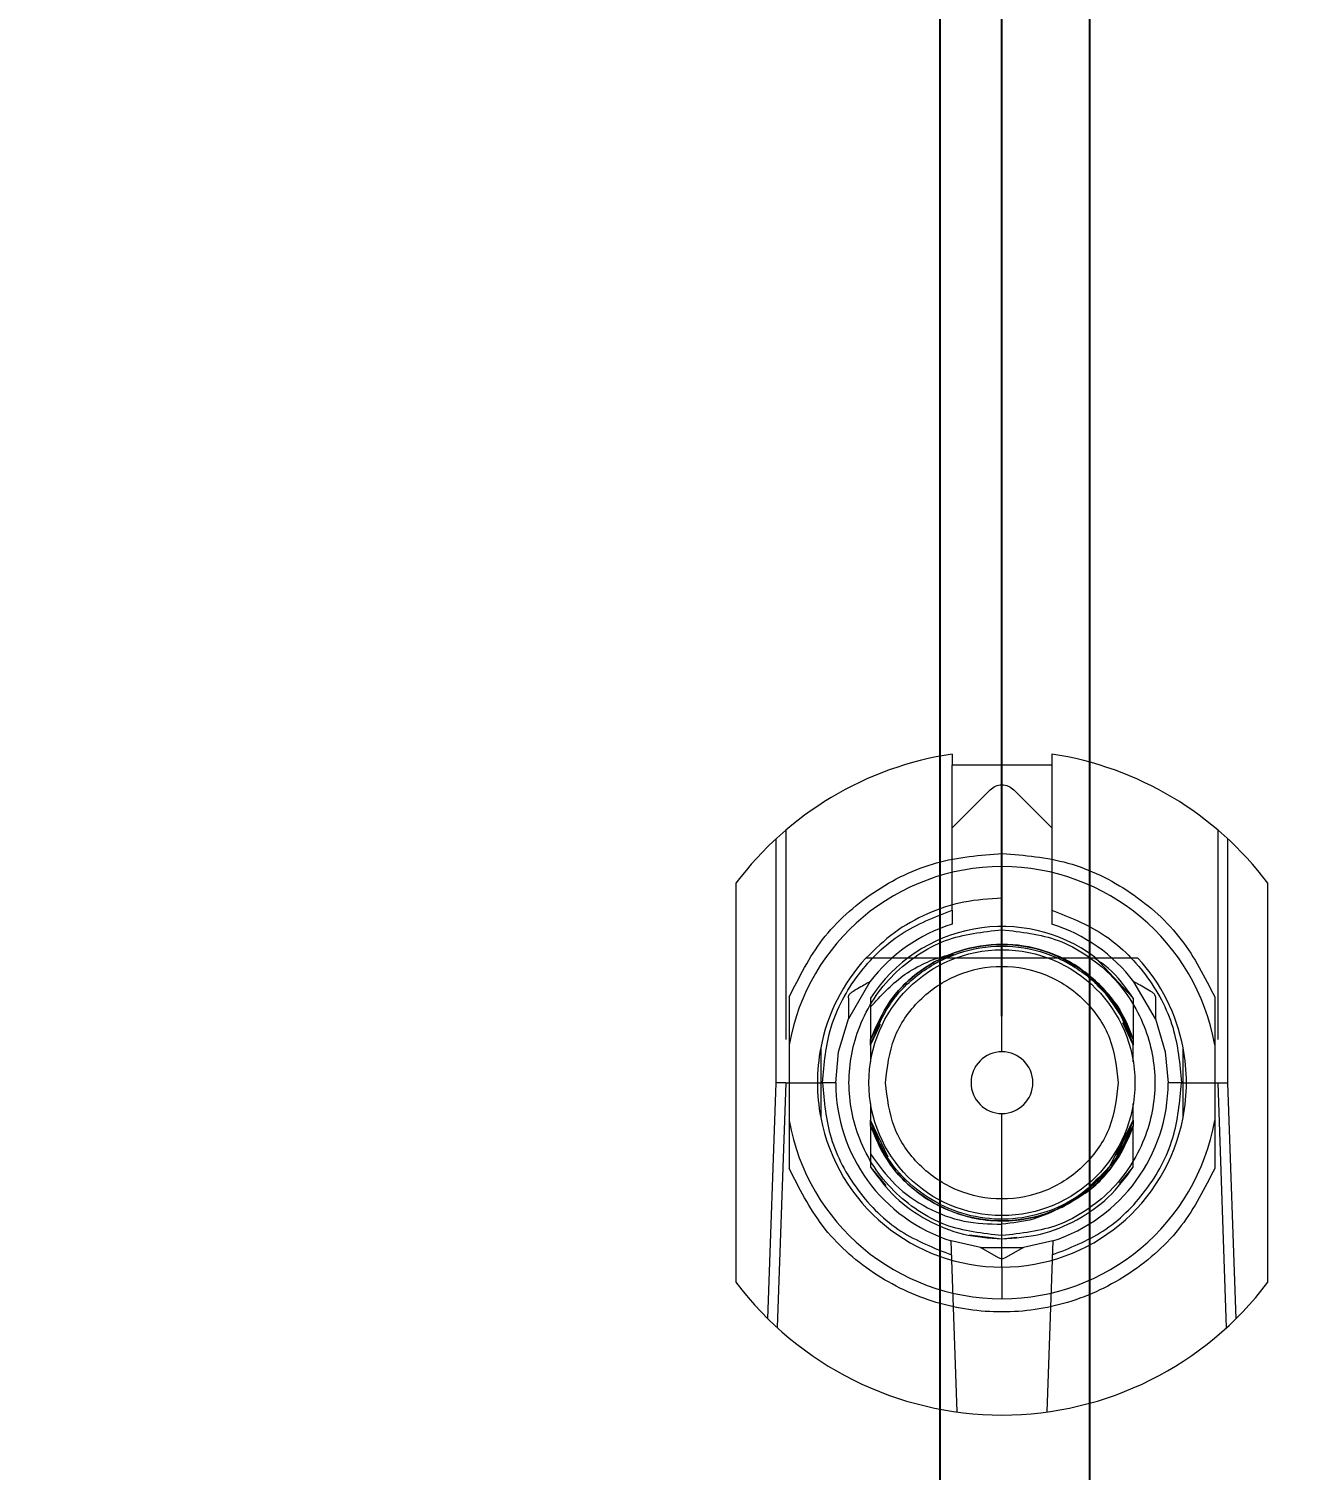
# Model space of a CAD drawing. Header units: millimetres. Extents: x -84 to 500, y -79 to 355.
# Drawn here: x 110.54 to 129.84, y 274.79 to 296.48 of the extents above; entities that cross this region are included whole.
import ezdxf
from ezdxf.lldxf.tags import DXFTag

# ---------------------------------------------------------------- set-up
doc = ezdxf.new("R2010")
doc.units = ezdxf.units.MM
doc.header["$PDSIZE"] = -1
tags = doc.linetypes.add('HIDDEN', pattern=[1.905, 1.27, -0.635]).pattern_tags.tags
tags[6:7] = [DXFTag(74, 4), DXFTag(75, 0), DXFTag(340, '0'), DXFTag(46, 1.0), DXFTag(50, 0.0), DXFTag(44, 0.0), DXFTag(45, 0.0)]
tags[4:5] = [DXFTag(74, 4), DXFTag(75, 0), DXFTag(340, '0'), DXFTag(46, 1.0), DXFTag(50, 0.0), DXFTag(44, 0.0), DXFTag(45, 0.0)]
doc.dimstyles.new('ISO-25', dxfattribs={"dimtxt": 2.5, "dimasz": 2.5, "dimexe": 1.25, "dimexo": 0.625, "dimtad": 1, "dimtxsty": 'Standard', "dimcen": 2.5, "dimadec": 0, "dimazin": 0, "dimtfac": 1, "dimtmove": 0, "dimatfit": 3, "dimfxl": 0, "dimarcsym": 0})

# ---------------------------------------------------------------- blocks, each defined once
blk = doc.blocks.new('*D153')
at = {"color": 0, "linetype": 'ByBlock', "lineweight": -2}
for p, q in [((122.082, 317.983), (122.082, 344.801)), ((125.17, 311.379), (122.082, 317.983)), ((125.17, 281.62), (125.17, 311.379))]:
    blk.add_line(p, q, dxfattribs=at)
at = {"layer": 'DEFPOINTS', "color": 0, "linetype": 'ByBlock'}
blk.add_point((125.17, 280.62), dxfattribs=at)
at = {"color": 0, "linetype": 'ByBlock', "insert": (118.808, 335.456), "char_height": 3.5, "attachment_point": 5, "rotation": 90}
blk.add_mtext('125,170', dxfattribs=at)
blk = doc.blocks.new('*D155')
at = {"color": 0, "linetype": 'ByBlock', "lineweight": -2}
for p, q in [((152.099, 319.105), (152.099, 345.923)), ((151.68, 312.501), (152.099, 319.105)), ((151.68, 287.37), (151.68, 312.501))]:
    blk.add_line(p, q, dxfattribs=at)
at = {"layer": 'DEFPOINTS', "color": 0, "linetype": 'ByBlock'}
blk.add_point((151.68, 286.37), dxfattribs=at)
at = {"color": 0, "linetype": 'ByBlock', "insert": (148.825, 336.578), "char_height": 3.5, "attachment_point": 5, "rotation": 90}
blk.add_mtext('151,680', dxfattribs=at)
blk = doc.blocks.new('*D108')
at = {"color": 0, "linetype": 'ByBlock', "lineweight": -2}
blk.add_line((199.14, 281.62), (199.14, 338.512), dxfattribs=at)
at = {"layer": 'DEFPOINTS', "color": 0, "linetype": 'ByBlock'}
blk.add_point((199.14, 280.62), dxfattribs=at)
at = {"color": 0, "linetype": 'ByBlock', "insert": (195.866, 329.167), "char_height": 3.5, "attachment_point": 5, "rotation": 90}
blk.add_mtext('199,140', dxfattribs=at)
blk = doc.blocks.new('*D173')
at = {"color": 0, "linetype": 'ByBlock', "lineweight": -2}
for p, q in [((277.156, 317.086), (277.156, 345.059)), ((272.91, 310.482), (277.156, 317.086)), ((272.91, 282.085), (272.91, 310.482))]:
    blk.add_line(p, q, dxfattribs=at)
at = {"layer": 'DEFPOINTS', "color": 0, "linetype": 'ByBlock'}
blk.add_point((272.91, 281.085), dxfattribs=at)
at = {"color": 0, "linetype": 'ByBlock', "insert": (273.882, 335.136), "char_height": 3.5, "attachment_point": 5, "rotation": 90}
blk.add_mtext('273,130', dxfattribs=at)
blk = doc.blocks.new('*D104')
at = {"color": 0, "linetype": 'ByBlock', "lineweight": -2}
for p, q in [((357.387, 315.419), (357.387, 343.952)), ((359.8, 308.815), (357.387, 315.419)), ((359.8, 282.085), (359.8, 308.815))]:
    blk.add_line(p, q, dxfattribs=at)
at = {"layer": 'DEFPOINTS', "color": 0, "linetype": 'ByBlock'}
blk.add_point((359.8, 281.085), dxfattribs=at)
at = {"color": 0, "linetype": 'ByBlock', "insert": (354.113, 333.75), "char_height": 3.5, "attachment_point": 5, "rotation": 90}
blk.add_mtext('359,800', dxfattribs=at)
blk = doc.blocks.new('*D107')
at = {"color": 0, "linetype": 'ByBlock', "lineweight": -2}
blk.add_line((225.565, 287.37), (225.565, 343.578), dxfattribs=at)
at = {"layer": 'DEFPOINTS', "color": 0, "linetype": 'ByBlock'}
blk.add_point((225.565, 286.37), dxfattribs=at)
at = {"color": 0, "linetype": 'ByBlock', "insert": (222.291, 332.78), "char_height": 3.5, "attachment_point": 5, "rotation": 90}
blk.add_mtext('225,565', dxfattribs=at)
blk = doc.blocks.new('*D182')
at = {"color": 0, "linetype": 'ByBlock', "lineweight": -2}
for p, q in [((297.66, 315.284), (297.66, 343.817)), ((306.665, 308.68), (297.66, 315.284)), ((306.665, 287.37), (306.665, 308.68))]:
    blk.add_line(p, q, dxfattribs=at)
at = {"layer": 'DEFPOINTS', "color": 0, "linetype": 'ByBlock'}
blk.add_point((306.665, 286.37), dxfattribs=at)
at = {"color": 0, "linetype": 'ByBlock', "insert": (294.386, 333.614), "char_height": 3.5, "attachment_point": 5, "rotation": 90}
blk.add_mtext('306,860', dxfattribs=at)
blk = doc.blocks.new('*D103')
at = {"color": 0, "linetype": 'ByBlock', "lineweight": -2}
blk.add_line((392.56, 287.37), (392.56, 345.31), dxfattribs=at)
at = {"layer": 'DEFPOINTS', "color": 0, "linetype": 'ByBlock'}
blk.add_point((392.56, 286.37), dxfattribs=at)
at = {"color": 0, "linetype": 'ByBlock', "insert": (389.286, 334.81), "char_height": 3.5, "attachment_point": 5, "rotation": 90}
blk.add_mtext('392,560', dxfattribs=at)
blk = doc.blocks.new('*D60')
at = {"color": 0, "linetype": 'ByBlock', "lineweight": -2}
for p, q in [((429.688, 279.42), (436.292, 282.059)), ((436.292, 282.059), (465.42, 282.059)), ((399.51, 279.42), (429.688, 279.42))]:
    blk.add_line(p, q, dxfattribs=at)
at = {"layer": 'DEFPOINTS', "color": 0, "linetype": 'ByBlock'}
blk.add_point((398.51, 279.42), dxfattribs=at)
at = {"color": 0, "linetype": 'ByBlock', "insert": (454.92, 285.333), "char_height": 3.5, "attachment_point": 5}
blk.add_mtext('279,420', dxfattribs=at)
blk = doc.blocks.new('*D190')
at = {"color": 0, "linetype": 'ByBlock', "lineweight": -2}
for p, q in [((429.827, 280.62), (436.431, 290.705)), ((436.431, 290.705), (464.964, 290.705)), ((361.265, 280.62), (429.827, 280.62))]:
    blk.add_line(p, q, dxfattribs=at)
at = {"layer": 'DEFPOINTS', "color": 0, "linetype": 'ByBlock'}
blk.add_point((360.265, 280.62), dxfattribs=at)
at = {"color": 0, "linetype": 'ByBlock', "insert": (454.762, 293.979), "char_height": 3.5, "attachment_point": 5}
blk.add_mtext('280,620', dxfattribs=at)
blk = doc.blocks.new('*D116')
at = {"color": 0, "linetype": 'ByBlock', "lineweight": -2}
for p, q in [((400.941, 308.34), (400.941, 337.468)), ((407.239, 301.736), (400.941, 308.34)), ((407.239, 211.51), (407.239, 301.736))]:
    blk.add_line(p, q, dxfattribs=at)
at = {"layer": 'DEFPOINTS', "color": 0, "linetype": 'ByBlock'}
blk.add_point((407.239, 210.51), dxfattribs=at)
at = {"color": 0, "linetype": 'ByBlock', "insert": (397.667, 326.968), "char_height": 3.5, "attachment_point": 5, "rotation": 90}
blk.add_mtext('407,239', dxfattribs=at)
blk = doc.blocks.new('*D94')
at = {"color": 0, "linetype": 'ByBlock', "lineweight": -2}
for p, q in [((432.095, 298.31), (435.867, 300.366)), ((435.867, 300.366), (463.84, 300.366)), ((426.491, 298.31), (432.095, 298.31))]:
    blk.add_line(p, q, dxfattribs=at)
at = {"layer": 'DEFPOINTS', "color": 0, "linetype": 'ByBlock'}
blk.add_point((425.491, 298.31), dxfattribs=at)
at = {"color": 0, "linetype": 'ByBlock', "insert": (453.918, 303.64), "char_height": 3.5, "attachment_point": 5}
blk.add_mtext('298,310', dxfattribs=at)
blk = doc.blocks.new('*D100')
at = {"color": 0, "linetype": 'ByBlock', "lineweight": -2}
for p, q in [((438.404, 304.8), (441.522, 311.942)), ((441.522, 311.942), (469.46, 311.942)), ((432.8, 304.8), (438.404, 304.8))]:
    blk.add_line(p, q, dxfattribs=at)
at = {"layer": 'DEFPOINTS', "color": 0, "linetype": 'ByBlock'}
blk.add_point((431.8, 304.8), dxfattribs=at)
at = {"color": 0, "linetype": 'ByBlock', "insert": (459.555, 315.216), "char_height": 3.5, "attachment_point": 5}
blk.add_mtext('304,800', dxfattribs=at)
blk = doc.blocks.new('*D102')
at = {"color": 0, "linetype": 'ByBlock', "lineweight": -2}
for p, q in [((423.034, 313.81), (423.034, 341.188)), ((431.8, 311.404), (423.034, 313.81)), ((431.8, 305.8), (431.8, 311.404))]:
    blk.add_line(p, q, dxfattribs=at)
at = {"layer": 'DEFPOINTS', "color": 0, "linetype": 'ByBlock'}
blk.add_point((431.8, 304.8), dxfattribs=at)
at = {"color": 0, "linetype": 'ByBlock', "insert": (419.76, 331.563), "char_height": 3.5, "attachment_point": 5, "rotation": 90}
blk.add_mtext('431,800', dxfattribs=at)
blk = doc.blocks.new('*D117')
at = {"color": 0, "linetype": 'ByBlock', "lineweight": -2}
for p, q in [((375.623, 311.577), (375.623, 340.11)), ((378.2, 304.973), (375.623, 311.577)), ((378.2, 242.005), (378.2, 304.973))]:
    blk.add_line(p, q, dxfattribs=at)
at = {"layer": 'DEFPOINTS', "color": 0, "linetype": 'ByBlock'}
blk.add_point((378.2, 241.005), dxfattribs=at)
at = {"color": 0, "linetype": 'ByBlock', "insert": (372.349, 329.907), "char_height": 3.5, "attachment_point": 5, "rotation": 90}
blk.add_mtext('378,200', dxfattribs=at)
blk = doc.blocks.new('*D118')
at = {"color": 0, "linetype": 'ByBlock', "lineweight": -2}
for p, q in [((346.874, 316.264), (346.874, 343.047)), ((350.01, 309.66), (346.874, 316.264)), ((350.01, 242.005), (350.01, 309.66))]:
    blk.add_line(p, q, dxfattribs=at)
at = {"layer": 'DEFPOINTS', "color": 0, "linetype": 'ByBlock'}
blk.add_point((350.01, 241.005), dxfattribs=at)
at = {"color": 0, "linetype": 'ByBlock', "insert": (343.6, 333.72), "char_height": 3.5, "attachment_point": 5, "rotation": 90}
blk.add_mtext('350,010', dxfattribs=at)
blk = doc.blocks.new('*D186')
at = {"color": 0, "linetype": 'ByBlock', "lineweight": -2}
for p, q in [((332.635, 315.682), (332.635, 344.81)), ((329.69, 309.078), (332.635, 315.682)), ((329.69, 241.54), (329.69, 309.078))]:
    blk.add_line(p, q, dxfattribs=at)
at = {"layer": 'DEFPOINTS', "color": 0, "linetype": 'ByBlock'}
blk.add_point((329.69, 240.54), dxfattribs=at)
at = {"color": 0, "linetype": 'ByBlock', "insert": (329.361, 334.31), "char_height": 3.5, "attachment_point": 5, "rotation": 90}
blk.add_mtext('329,690', dxfattribs=at)
blk = doc.blocks.new('*D120')
at = {"color": 0, "linetype": 'ByBlock', "lineweight": -2}
for p, q in [((316.639, 311.78), (316.639, 340.313)), ((309.37, 305.176), (316.639, 311.78)), ((309.37, 242.005), (309.37, 305.176))]:
    blk.add_line(p, q, dxfattribs=at)
at = {"layer": 'DEFPOINTS', "color": 0, "linetype": 'ByBlock'}
blk.add_point((309.37, 241.005), dxfattribs=at)
at = {"color": 0, "linetype": 'ByBlock', "insert": (313.365, 330.111), "char_height": 3.5, "attachment_point": 5, "rotation": 90}
blk.add_mtext('309,370', dxfattribs=at)
blk = doc.blocks.new('*D178')
at = {"color": 0, "linetype": 'ByBlock', "lineweight": -2}
for p, q in [((289.51, 315.616), (289.51, 344.149)), ((288.991, 309.012), (289.51, 315.616)), ((288.991, 241.567), (288.991, 309.012))]:
    blk.add_line(p, q, dxfattribs=at)
at = {"layer": 'DEFPOINTS', "color": 0, "linetype": 'ByBlock'}
blk.add_point((288.991, 240.567), dxfattribs=at)
at = {"color": 0, "linetype": 'ByBlock', "insert": (286.236, 333.946), "char_height": 3.5, "attachment_point": 5, "rotation": 90}
blk.add_mtext('288,991', dxfattribs=at)
blk = doc.blocks.new('*D174')
at = {"color": 0, "linetype": 'ByBlock', "lineweight": -2}
for p, q in [((270.766, 315.543), (270.766, 344.671)), ((268.51, 308.939), (270.766, 315.543)), ((268.51, 242.005), (268.51, 308.939))]:
    blk.add_line(p, q, dxfattribs=at)
at = {"layer": 'DEFPOINTS', "color": 0, "linetype": 'ByBlock'}
blk.add_point((268.51, 241.005), dxfattribs=at)
at = {"color": 0, "linetype": 'ByBlock', "insert": (267.492, 334.171), "char_height": 3.5, "attachment_point": 5, "rotation": 90}
blk.add_mtext('268,730', dxfattribs=at)
blk = doc.blocks.new('*D168')
at = {"color": 0, "linetype": 'ByBlock', "lineweight": -2}
for p, q in [((252.259, 316.84), (252.259, 344.813)), ((248.41, 310.236), (252.259, 316.84)), ((248.41, 241.54), (248.41, 310.236))]:
    blk.add_line(p, q, dxfattribs=at)
at = {"layer": 'DEFPOINTS', "color": 0, "linetype": 'ByBlock'}
blk.add_point((248.41, 240.54), dxfattribs=at)
at = {"color": 0, "linetype": 'ByBlock', "insert": (248.985, 334.89), "char_height": 3.5, "attachment_point": 5, "rotation": 90}
blk.add_mtext('248,410', dxfattribs=at)
blk = doc.blocks.new('*D167')
at = {"color": 0, "linetype": 'ByBlock', "lineweight": -2}
for p, q in [((237.188, 315.471), (237.188, 344.004)), ((228.09, 308.867), (237.188, 315.471)), ((228.09, 241.54), (228.09, 308.867))]:
    blk.add_line(p, q, dxfattribs=at)
at = {"layer": 'DEFPOINTS', "color": 0, "linetype": 'ByBlock'}
blk.add_point((228.09, 240.54), dxfattribs=at)
at = {"color": 0, "linetype": 'ByBlock', "insert": (233.914, 333.801), "char_height": 3.5, "attachment_point": 5, "rotation": 90}
blk.add_mtext('228,090', dxfattribs=at)
blk = doc.blocks.new('*D165')
at = {"color": 0, "linetype": 'ByBlock', "lineweight": -2}
for p, q in [((212.567, 311.148), (212.567, 339.681)), ((207.77, 304.544), (212.567, 311.148)), ((207.77, 241.54), (207.77, 304.544))]:
    blk.add_line(p, q, dxfattribs=at)
at = {"layer": 'DEFPOINTS', "color": 0, "linetype": 'ByBlock'}
blk.add_point((207.77, 240.54), dxfattribs=at)
at = {"color": 0, "linetype": 'ByBlock', "insert": (209.293, 329.479), "char_height": 3.5, "attachment_point": 5, "rotation": 90}
blk.add_mtext('207,770', dxfattribs=at)
blk = doc.blocks.new('*D126')
at = {"color": 0, "linetype": 'ByBlock', "lineweight": -2}
for p, q in [((189.24, 313.945), (189.24, 341.918)), ((187.45, 307.341), (189.24, 313.945)), ((187.45, 241.54), (187.45, 307.341))]:
    blk.add_line(p, q, dxfattribs=at)
at = {"layer": 'DEFPOINTS', "color": 0, "linetype": 'ByBlock'}
blk.add_point((187.45, 240.54), dxfattribs=at)
at = {"color": 0, "linetype": 'ByBlock', "insert": (185.966, 331.995), "char_height": 3.5, "attachment_point": 5, "rotation": 90}
blk.add_mtext('187,450', dxfattribs=at)
blk = doc.blocks.new('*D127')
at = {"color": 0, "linetype": 'ByBlock', "lineweight": -2}
for p, q in [((168.253, 315.424), (168.253, 342.242)), ((167.13, 308.82), (168.253, 315.424)), ((167.13, 241.54), (167.13, 308.82))]:
    blk.add_line(p, q, dxfattribs=at)
at = {"layer": 'DEFPOINTS', "color": 0, "linetype": 'ByBlock'}
blk.add_point((167.13, 240.54), dxfattribs=at)
at = {"color": 0, "linetype": 'ByBlock', "insert": (164.979, 332.897), "char_height": 3.5, "attachment_point": 5, "rotation": 90}
blk.add_mtext('167,130', dxfattribs=at)
blk = doc.blocks.new('*D156')
at = {"color": 0, "linetype": 'ByBlock', "lineweight": -2}
for p, q in [((145.261, 319.003), (145.261, 345.821)), ((146.81, 312.399), (145.261, 319.003)), ((146.81, 241.54), (146.81, 312.399))]:
    blk.add_line(p, q, dxfattribs=at)
at = {"layer": 'DEFPOINTS', "color": 0, "linetype": 'ByBlock'}
blk.add_point((146.81, 240.54), dxfattribs=at)
at = {"color": 0, "linetype": 'ByBlock', "insert": (141.987, 336.476), "char_height": 3.5, "attachment_point": 5, "rotation": 90}
blk.add_mtext('146,810', dxfattribs=at)
blk = doc.blocks.new('*D129')
at = {"color": 0, "linetype": 'ByBlock', "lineweight": -2}
for p, q in [((129.01, 317.059), (129.01, 345.032)), ((126.49, 310.455), (129.01, 317.059)), ((126.49, 242.005), (126.49, 310.455))]:
    blk.add_line(p, q, dxfattribs=at)
at = {"layer": 'DEFPOINTS', "color": 0, "linetype": 'ByBlock'}
blk.add_point((126.49, 241.005), dxfattribs=at)
at = {"color": 0, "linetype": 'ByBlock', "insert": (125.736, 335.11), "char_height": 3.5, "attachment_point": 5, "rotation": 90}
blk.add_mtext('126,490', dxfattribs=at)
blk = doc.blocks.new('*D154')
at = {"color": 0, "linetype": 'ByBlock', "lineweight": -2}
for p, q in [((112.806, 315.25), (112.806, 343.223)), ((124.24, 308.646), (112.806, 315.25)), ((124.24, 174.27), (124.24, 308.646))]:
    blk.add_line(p, q, dxfattribs=at)
at = {"layer": 'DEFPOINTS', "color": 0, "linetype": 'ByBlock'}
blk.add_point((124.24, 173.27), dxfattribs=at)
at = {"color": 0, "linetype": 'ByBlock', "insert": (109.532, 333.301), "char_height": 3.5, "attachment_point": 5, "rotation": 90}
blk.add_mtext('124,240', dxfattribs=at)
blk = doc.blocks.new('*D157')
at = {"color": 0, "linetype": 'ByBlock', "lineweight": -2}
for p, q in [((136.409, 314.92), (136.409, 342.893)), ((144.56, 308.316), (136.409, 314.92)), ((144.56, 174.27), (144.56, 308.316))]:
    blk.add_line(p, q, dxfattribs=at)
at = {"layer": 'DEFPOINTS', "color": 0, "linetype": 'ByBlock'}
blk.add_point((144.56, 173.27), dxfattribs=at)
at = {"color": 0, "linetype": 'ByBlock', "insert": (133.135, 332.971), "char_height": 3.5, "attachment_point": 5, "rotation": 90}
blk.add_mtext('144,560', dxfattribs=at)
blk = doc.blocks.new('*D158')
at = {"color": 0, "linetype": 'ByBlock', "lineweight": -2}
for p, q in [((158.874, 315.237), (158.874, 343.21)), ((164.88, 308.633), (158.874, 315.237)), ((164.88, 174.27), (164.88, 308.633))]:
    blk.add_line(p, q, dxfattribs=at)
at = {"layer": 'DEFPOINTS', "color": 0, "linetype": 'ByBlock'}
blk.add_point((164.88, 173.27), dxfattribs=at)
at = {"color": 0, "linetype": 'ByBlock', "insert": (155.6, 333.288), "char_height": 3.5, "attachment_point": 5, "rotation": 90}
blk.add_mtext('164,880', dxfattribs=at)
blk = doc.blocks.new('*D159')
at = {"color": 0, "linetype": 'ByBlock', "lineweight": -2}
for p, q in [((176.673, 313.882), (176.673, 341.26)), ((185.2, 307.278), (176.673, 313.882)), ((185.2, 174.27), (185.2, 307.278))]:
    blk.add_line(p, q, dxfattribs=at)
at = {"layer": 'DEFPOINTS', "color": 0, "linetype": 'ByBlock'}
blk.add_point((185.2, 173.27), dxfattribs=at)
at = {"color": 0, "linetype": 'ByBlock', "insert": (173.399, 331.635), "char_height": 3.5, "attachment_point": 5, "rotation": 90}
blk.add_mtext('185,200', dxfattribs=at)
blk = doc.blocks.new('*D166')
at = {"color": 0, "linetype": 'ByBlock', "lineweight": -2}
for p, q in [((231.074, 312.744), (231.074, 341.872)), ((225.84, 306.14), (231.074, 312.744)), ((225.84, 174.27), (225.84, 306.14))]:
    blk.add_line(p, q, dxfattribs=at)
at = {"layer": 'DEFPOINTS', "color": 0, "linetype": 'ByBlock'}
blk.add_point((225.84, 173.27), dxfattribs=at)
at = {"color": 0, "linetype": 'ByBlock', "insert": (227.8, 331.372), "char_height": 3.5, "attachment_point": 5, "rotation": 90}
blk.add_mtext('225,840', dxfattribs=at)
blk = doc.blocks.new('*D169')
at = {"color": 0, "linetype": 'ByBlock', "lineweight": -2}
for p, q in [((244.324, 314.702), (244.324, 342.675)), ((246.16, 308.098), (244.324, 314.702)), ((246.16, 174.27), (246.16, 308.098))]:
    blk.add_line(p, q, dxfattribs=at)
at = {"layer": 'DEFPOINTS', "color": 0, "linetype": 'ByBlock'}
blk.add_point((246.16, 173.27), dxfattribs=at)
at = {"color": 0, "linetype": 'ByBlock', "insert": (241.05, 332.753), "char_height": 3.5, "attachment_point": 5, "rotation": 90}
blk.add_mtext('246,160', dxfattribs=at)
blk = doc.blocks.new('*D176')
at = {"color": 0, "linetype": 'ByBlock', "lineweight": -2}
for p, q in [((260.19, 315.984), (260.19, 345.112)), ((266.26, 309.38), (260.19, 315.984)), ((266.26, 174.27), (266.26, 309.38))]:
    blk.add_line(p, q, dxfattribs=at)
at = {"layer": 'DEFPOINTS', "color": 0, "linetype": 'ByBlock'}
blk.add_point((266.26, 173.27), dxfattribs=at)
at = {"color": 0, "linetype": 'ByBlock', "insert": (256.916, 334.612), "char_height": 3.5, "attachment_point": 5, "rotation": 90}
blk.add_mtext('266,480', dxfattribs=at)
blk = doc.blocks.new('*D177')
at = {"color": 0, "linetype": 'ByBlock', "lineweight": -2}
for p, q in [((283.068, 313.271), (283.068, 341.804)), ((286.8, 306.667), (283.068, 313.271)), ((286.8, 174.27), (286.8, 306.667))]:
    blk.add_line(p, q, dxfattribs=at)
at = {"layer": 'DEFPOINTS', "color": 0, "linetype": 'ByBlock'}
blk.add_point((286.8, 173.27), dxfattribs=at)
at = {"color": 0, "linetype": 'ByBlock', "insert": (279.794, 331.601), "char_height": 3.5, "attachment_point": 5, "rotation": 90}
blk.add_mtext('286,800', dxfattribs=at)
blk = doc.blocks.new('*D183')
at = {"color": 0, "linetype": 'ByBlock', "lineweight": -2}
for p, q in [((308.562, 314.116), (308.562, 341.494)), ((306.925, 307.512), (308.562, 314.116)), ((306.925, 174.27), (306.925, 307.512))]:
    blk.add_line(p, q, dxfattribs=at)
at = {"layer": 'DEFPOINTS', "color": 0, "linetype": 'ByBlock'}
blk.add_point((306.925, 173.27), dxfattribs=at)
at = {"color": 0, "linetype": 'ByBlock', "insert": (305.288, 331.869), "char_height": 3.5, "attachment_point": 5, "rotation": 90}
blk.add_mtext('307,120', dxfattribs=at)
blk = doc.blocks.new('*D185')
at = {"color": 0, "linetype": 'ByBlock', "lineweight": -2}
for p, q in [((325.43, 309.484), (325.43, 338.612)), ((327.44, 302.88), (325.43, 309.484)), ((327.44, 174.27), (327.44, 302.88))]:
    blk.add_line(p, q, dxfattribs=at)
at = {"layer": 'DEFPOINTS', "color": 0, "linetype": 'ByBlock'}
blk.add_point((327.44, 173.27), dxfattribs=at)
at = {"color": 0, "linetype": 'ByBlock', "insert": (322.156, 328.112), "char_height": 3.5, "attachment_point": 5, "rotation": 90}
blk.add_mtext('327,440', dxfattribs=at)
blk = doc.blocks.new('*D187')
at = {"color": 0, "linetype": 'ByBlock', "lineweight": -2}
for p, q in [((338.803, 312.856), (338.803, 341.984)), ((347.76, 306.252), (338.803, 312.856)), ((347.76, 174.27), (347.76, 306.252))]:
    blk.add_line(p, q, dxfattribs=at)
at = {"layer": 'DEFPOINTS', "color": 0, "linetype": 'ByBlock'}
blk.add_point((347.76, 173.27), dxfattribs=at)
at = {"color": 0, "linetype": 'ByBlock', "insert": (335.529, 331.484), "char_height": 3.5, "attachment_point": 5, "rotation": 90}
blk.add_mtext('347,760', dxfattribs=at)
blk = doc.blocks.new('*D188')
at = {"color": 0, "linetype": 'ByBlock', "lineweight": -2}
for p, q in [((366.99, 308.283), (366.99, 337.411)), ((375.63, 301.679), (366.99, 308.283)), ((375.63, 176.67), (375.63, 301.679))]:
    blk.add_line(p, q, dxfattribs=at)
at = {"layer": 'DEFPOINTS', "color": 0, "linetype": 'ByBlock'}
blk.add_point((375.63, 175.67), dxfattribs=at)
at = {"color": 0, "linetype": 'ByBlock', "insert": (363.716, 326.911), "char_height": 3.5, "attachment_point": 5, "rotation": 90}
blk.add_mtext('375,630', dxfattribs=at)
blk = doc.blocks.new('*D163')
at = {"color": 0, "linetype": 'ByBlock', "lineweight": -2}
for p, q in [((206.531, 313.168), (206.531, 341.701)), ((205.52, 306.564), (206.531, 313.168)), ((205.52, 174.27), (205.52, 306.564))]:
    blk.add_line(p, q, dxfattribs=at)
at = {"layer": 'DEFPOINTS', "color": 0, "linetype": 'ByBlock'}
blk.add_point((205.52, 173.27), dxfattribs=at)
at = {"color": 0, "linetype": 'ByBlock', "insert": (203.257, 331.498), "char_height": 3.5, "attachment_point": 5, "rotation": 90}
blk.add_mtext('205,520', dxfattribs=at)

msp = doc.modelspace()

# ---------------------------------------------------------------- linework, layer by layer
at = {"color": 7, "linetype": 'Continuous', "lineweight": 15}
for p, q in [((124.42, 285.5634), (124.42, 285.395)), ((125.92, 285.395), (124.42, 285.395)), ((125.92, 285.5634), (125.92, 285.395)), ((125.17, 283.87), (125.17, 283.395)), ((121.17, 283.62), (121.17, 277.62)), ((129.17, 277.62), (129.17, 283.62)), ((125.17, 281.0848), (125.17, 282.495)), ((125.17, 277.845), (125.17, 280.1552)), ((125.17, 277.845), (125.17, 277.37))]:
    msp.add_line(p, q, dxfattribs=at)
at = {"color": 7, "linetype": 'HIDDEN', "lineweight": 0}
for p, q in [((124.42, 283.2137), (124.42, 285.395)), ((125.92, 285.395), (125.92, 283.2137)), ((124.42, 284.4548), (124.9932, 285.0281)), ((125.3468, 285.0281), (125.92, 284.4548)), ((121.92, 284.4197), (121.92, 281.2703)), ((128.42, 281.2703), (128.42, 284.4197)), ((121.7757, 280.62), (121.7757, 284.2913)), ((128.5643, 284.2913), (128.5643, 280.62)), ((126.5676, 282.5092), (127.145, 281.8935)), ((123.1845, 282.1391), (122.8616, 281.5799)), ((127.4784, 281.5799), (127.1555, 282.1391)), ((123.195, 281.8935), (123.195, 280.9352)), ((126.851, 281.8426), (127.145, 281.2709)), ((126.8511, 281.8426), (127.145, 281.2709)), ((127.145, 281.8935), (127.145, 281.2709)), ((123.195, 281.6209), (123.195, 281.2709)), ((123.3569, 281.5857), (123.195, 281.2709)), ((123.195, 281.186), (123.3425, 281.4989)), ((126.9852, 281.525), (127.145, 281.186)), ((127.145, 281.2709), (127.021, 281.512)), ((127.145, 280.9352), (127.145, 281.186)), ((121.6515, 277.0675), (121.7756, 280.62)), ((121.92, 280.62), (121.7757, 280.62)), ((121.92, 280.62), (121.7913, 276.9343)), ((121.92, 280.62), (122.47, 280.62)), ((122.67, 280.62), (122.47, 280.62)), ((127.87, 280.62), (127.67, 280.62)), ((127.87, 280.62), (128.42, 280.62)), ((128.5487, 276.9343), (128.42, 280.62)), ((128.42, 280.62), (128.5644, 280.62)), ((128.5644, 280.62), (128.6885, 277.0675)), ((123.195, 280.3048), (123.195, 279.5474)), ((127.145, 280.054), (127.145, 280.3048)), ((123.4574, 279.4975), (123.195, 280.054)), ((123.4574, 279.4975), (123.195, 280.054)), ((123.195, 279.9691), (123.195, 279.3465)), ((123.195, 279.9691), (123.4025, 279.5656)), ((127.145, 280.054), (126.7838, 279.3485)), ((127.145, 279.9691), (126.8807, 279.4551)), ((126.8807, 279.4551), (127.145, 279.9691)), ((127.145, 279.9691), (126.8807, 279.4551)), ((127.145, 280.054), (126.8941, 279.5219)), ((127.145, 280.054), (126.8941, 279.5219)), ((126.9152, 279.5221), (127.145, 279.9691)), ((127.145, 279.3465), (127.145, 279.9691)), ((127.895, 280.0956), (127.895, 280.0956)), ((123.195, 279.3465), (123.4242, 279.073)), ((126.9389, 279.1006), (127.145, 279.3465)), ((124.495, 275.6658), (124.4051, 278.2399)), ((124.8471, 278.1409), (124.4051, 278.2399)), ((124.6809, 278.3313), (125.17, 278.27)), ((125.17, 278.27), (125.3927, 278.2979)), ((125.9349, 278.2399), (125.4929, 278.1409)), ((125.9349, 278.2399), (125.845, 275.6658)), ((125.12, 277.9834), (124.8471, 278.1409)), ((124.8471, 278.1409), (125.4929, 278.1409)), ((125.4929, 278.1409), (125.22, 277.9834))]:
    msp.add_line(p, q, dxfattribs=at)
at = {"color": 7, "linetype": 'HIDDEN', "lineweight": 0, "flags": 128}
for points in [[(124.3939, 282.5492), (124.4225, 282.553), (124.4314, 282.5531), (124.4327, 282.5529), (124.4336, 282.5525), (124.4337, 282.5523), (124.4338, 282.5523), (124.4338, 282.5522), (124.4338, 282.5522), (124.4338, 282.5522), (124.4338, 282.5522), (124.4338, 282.5522), (124.4338, 282.5523), (124.4338, 282.5525), (124.4338, 282.5526), (124.4338, 282.5526), (124.4338, 282.5526), (124.4338, 282.5526), (124.4338, 282.5526), (124.4338, 282.5525), (124.4339, 282.5523), (124.4339, 282.5521), (124.434, 282.552), (124.434, 282.552), (124.434, 282.5519), (124.434, 282.5519), (124.434, 282.5519), (124.434, 282.5519), (124.434, 282.5516), (124.4339, 282.5512), (124.4335, 282.5506), (124.4306, 282.5479), (124.3011, 282.4837), (124.1381, 282.3966)], [(123.195, 281.8935), (123.195, 281.8935)], [(123.195, 281.8935), (123.195, 281.8935)], [(123.195, 281.8935), (123.195, 281.8935)], [(123.195, 281.8935), (123.195, 281.8935)], [(123.195, 281.8935), (123.195, 281.8935)], [(123.195, 281.8935), (123.195, 281.8935)], [(123.195, 281.8935), (123.195, 281.8935)], [(123.195, 281.8935), (123.195, 281.8935)], [(127.145, 281.8935), (127.145, 281.8935)], [(122.67, 280.62), (122.7137, 281.0856), (122.8616, 281.5799)], [(127.4784, 281.5799), (127.6263, 281.0856), (127.67, 280.62)], [(127.145, 281.186), (127.145, 281.186)], [(127.145, 281.186), (127.145, 281.186)], [(127.145, 281.186), (127.145, 281.186)], [(127.145, 281.186), (127.145, 281.186)], [(127.145, 281.186), (127.145, 281.186)], [(123.195, 280.9352), (123.195, 280.9352)], [(123.195, 280.3048), (123.195, 280.3048)], [(127.145, 280.054), (127.145, 280.054)], [(127.145, 280.054), (127.145, 280.054)], [(127.145, 280.054), (127.145, 280.054)], [(127.145, 280.054), (127.145, 280.054)], [(127.145, 280.054), (127.145, 280.054)], [(127.145, 280.054), (127.145, 280.054)], [(127.145, 280.054), (127.145, 280.054)], [(127.145, 280.054), (127.145, 280.054)], [(123.3908, 279.5928), (123.3908, 279.5928)], [(123.195, 279.3465), (123.195, 279.3465)], [(123.195, 279.3465), (123.195, 279.3465)], [(123.195, 279.3465), (123.195, 279.3465)], [(123.195, 279.3465), (123.195, 279.3465)], [(123.195, 279.3465), (123.195, 279.3465)], [(123.195, 279.3465), (123.195, 279.3465)], [(123.195, 279.3465), (123.195, 279.3465)], [(127.145, 279.3465), (127.145, 279.3465)], [(124.1428, 278.8408), (124.1428, 278.8408)]]:
    msp.add_lwpolyline(points, dxfattribs=at)
at = {"color": 7, "linetype": 'HIDDEN', "lineweight": 0}
msp.add_circle((125.17, 280.62), 2, dxfattribs=at)
at = {"color": 7, "linetype": 'Continuous', "lineweight": 15}
for radius, start, end in [(5, 98.62693, 143.1301), (5, 36.8699, 81.37307), (3.25, 90, 169.93673), (3.25, 10.06327, 90), (2.775, 137.49336, 169.10705), (2.775, 10.89324, 42.50663), (2.775, 169.10668, 190.89376), (0.4648, 90, 270), (0.4648, 270, 90), (2.775, 349.10676, 10.89295), (3.25, 190.06327, 270), (2.775, 190.89295, 270), (2.775, 270, 349.10705), (3.25, 270, 349.93673), (5, 216.8699, 323.1301)]:
    msp.add_arc((125.17, 280.62), radius, start, end, dxfattribs=at)
at = {"color": 7, "linetype": 'HIDDEN', "lineweight": 0}
for radius, start, end in [(2.5, 107.4576, 142.57976), (2.5, 37.42024, 72.5424), (2.35, 53.50581, 147.18508), (2.5, 180, 252.18431), (2.5, 287.81569, 0)]:
    msp.add_arc((125.17, 280.62), radius, start, end, dxfattribs=at)
for points in [[(124.9932, 285.0281), (125.019, 285.0486), (125.0707, 285.0896), (125.17, 285.1071), (125.2693, 285.0896), (125.321, 285.0486), (125.3468, 285.0281)], [(123.42, 280.62), (123.4463, 280.849), (123.4989, 281.3071), (123.9036, 281.8897), (124.4821, 282.2789), (125.17, 282.4156), (125.8579, 282.2789), (126.4364, 281.8897), (126.8411, 281.3071), (126.8937, 280.849), (126.92, 280.62)], [(127.145, 281.186), (127.0968, 281.3252), (127.0004, 281.6036), (126.8214, 281.8377), (126.7319, 281.9547)], [(126.92, 280.62), (126.8937, 280.391), (126.8411, 279.9329), (126.4364, 279.3503), (125.8579, 278.9611), (125.17, 278.8244), (124.4821, 278.9611), (123.9036, 279.3503), (123.4989, 279.9329), (123.4463, 280.391), (123.42, 280.62)], [(123.195, 279.3465), (123.3128, 279.1897), (123.5484, 278.8763), (124.0351, 278.5378), (124.5833, 278.3122), (124.9744, 278.2841), (125.17, 278.27)], [(125.17, 278.27), (125.3656, 278.2841), (125.7567, 278.3122), (126.3049, 278.5378), (126.7916, 278.8763), (127.0272, 279.1897), (127.145, 279.3465)], [(125.22, 277.9834), (125.2121, 277.9796), (125.1963, 277.972), (125.17, 277.969), (125.1437, 277.972), (125.1279, 277.9796), (125.12, 277.9834)]]:
    msp.add_open_spline(points, degree=3, dxfattribs=at)
at = {"color": 7, "linetype": 'Continuous', "lineweight": 15}
for points, knots in [([(121.97, 281.9094), (122.1212, 282.2091), (122.4305, 282.8223), (123.2154, 283.5203), (124.1571, 283.9858), (124.8415, 284.0424), (125.176, 284.07)], [0, 0, 0, 0, 0.2443904, 0.5, 0.7556096, 1, 1, 1, 1]), ([(125.176, 284.07), (125.5095, 284.0414), (126.1917, 283.9828), (127.1295, 283.5166), (127.9111, 282.8197), (128.2193, 282.2083), (128.37, 281.9094)], [0, 0, 0, 0, 0.2444238, 0.5, 0.7555762, 1, 1, 1, 1]), ([(125.17, 283.395), (124.9782, 283.3836), (124.5947, 283.3607), (124.0455, 283.1759), (123.5383, 282.896), (123.2623, 282.6287), (123.1243, 282.495)], [0, 0, 0, 0, 0.25000018, 0.50000025, 0.75000022, 1, 1, 1, 1]), ([(125.17, 282.495), (124.9751, 282.495), (124.4707, 282.495), (123.7889, 282.495), (123.3399, 282.495), (123.1243, 282.495)], [0, 0, 0, 0, 0.2465257, 0.6381396, 1, 1, 1, 1]), ([(127.2157, 282.495), (126.7781, 282.495), (126.1752, 282.495), (125.3863, 282.495), (125.17, 282.495)], [0, 0, 0, 0, 0.7257574, 1, 1, 1, 1]), ([(121.97, 281.9094), (121.97, 281.7749), (121.97, 281.6011), (121.97, 281.4068), (121.97, 281.3262), (121.97, 281.2722), (121.97, 281.2326), (121.97, 281.2064), (121.97, 281.1924), (121.97, 281.1883), (121.97, 281.188), (121.97, 281.1879)], [0, 0, 0, 0, 0.5219302, 0.6747067, 0.7796367, 0.8517307, 0.9016652, 0.9545658, 0.9758811, 0.9930943, 1, 1, 1, 1]), ([(128.37, 281.9094), (128.37, 281.7749), (128.37, 281.6011), (128.37, 281.4068), (128.37, 281.3262), (128.37, 281.2722), (128.37, 281.2326), (128.37, 281.2064), (128.37, 281.1924), (128.37, 281.1883), (128.37, 281.188), (128.37, 281.1879)], [0, 0, 0, 0, 0.52193018, 0.67470674, 0.7796367, 0.85173069, 0.90166518, 0.95456581, 0.97588111, 0.99309434, 1, 1, 1, 1]), ([(121.97, 281.1879), (121.97, 281.012), (121.97, 280.6595), (121.97, 280.2664), (121.97, 280.074), (121.97, 280.0521)], [0, 0, 0, 0, 0.46910025, 0.93961319, 1, 1, 1, 1]), ([(122.445, 281.1444), (122.445, 280.8543), (122.445, 280.5012), (122.445, 280.157), (122.445, 280.0956)], [0, 0, 0, 0, 0.821497, 1, 1, 1, 1]), ([(127.895, 280.0956), (127.895, 280.3857), (127.895, 280.7388), (127.895, 281.083), (127.895, 281.1444)], [0, 0, 0, 0, 0.8214863, 1, 1, 1, 1]), ([(128.37, 281.1879), (128.37, 281.012), (128.37, 280.6595), (128.37, 280.2664), (128.37, 280.074), (128.37, 280.0521)], [0, 0, 0, 0, 0.4691002, 0.9396132, 1, 1, 1, 1]), ([(121.97, 280.0521), (121.97, 280.0516), (121.97, 280.0504), (121.97, 280.0387), (121.97, 279.9952), (121.97, 279.7987), (121.97, 279.5648), (121.97, 279.3686), (121.97, 279.3306)], [0, 0, 0, 0, 0.0169294, 0.0393005, 0.081695, 0.2361978, 0.8521567, 1, 1, 1, 1]), ([(128.37, 280.0521), (128.37, 280.0516), (128.37, 280.0504), (128.37, 280.0387), (128.37, 279.9952), (128.37, 279.7987), (128.37, 279.5648), (128.37, 279.3686), (128.37, 279.3306)], [0, 0, 0, 0, 0.0169294, 0.0393005, 0.081695, 0.2361978, 0.8521567, 1, 1, 1, 1]), ([(128.37, 279.3306), (128.2191, 279.0316), (127.9103, 278.4199), (127.127, 277.7178), (126.1873, 277.2694), (125.17, 277.1214), (124.1527, 277.2694), (123.213, 277.7178), (122.4297, 278.4199), (122.1209, 279.0316), (121.97, 279.3306)], [0, 0, 0, 0, 0.1222036, 0.25, 0.3777964, 0.5, 0.6222036, 0.75, 0.8777964, 1, 1, 1, 1])]:
    msp.add_open_spline(points, degree=3, knots=knots, dxfattribs=at)
at = {"color": 7, "linetype": 'HIDDEN', "lineweight": 0}
for points, knots in [([(122.47, 280.62), (122.4958, 280.9026), (122.5488, 281.4831), (122.9765, 282.2691), (123.6128, 282.8983), (124.1557, 283.1105), (124.42, 283.2137)], [0, 0, 0, 0, 0.2433924, 0.5, 0.7566076, 1, 1, 1, 1]), ([(124.42, 283.2137), (124.42, 283.1859), (124.42, 283.1307), (124.42, 283.0625), (124.42, 283.0135), (124.42, 283.0077), (124.42, 283.0048)], [0, 0, 0, 0, 0.2586201, 0.5136175, 0.7560903, 1, 1, 1, 1]), ([(125.92, 283.2137), (126.1843, 283.1105), (126.7272, 282.8983), (127.3635, 282.2691), (127.7912, 281.4831), (127.8442, 280.9026), (127.87, 280.62)], [0, 0, 0, 0, 0.2433924, 0.5, 0.7566076, 1, 1, 1, 1]), ([(125.92, 283.2137), (125.92, 283.186), (125.92, 283.1309), (125.92, 283.0627), (125.92, 283.0135), (125.92, 283.0077), (125.92, 283.0048)], [0, 0, 0, 0, 0.2581054, 0.5125954, 0.7555938, 1, 1, 1, 1]), ([(125.17, 278.32), (124.8808, 278.3509), (124.4343, 278.3986), (123.8981, 278.6849), (123.5327, 278.9821), (123.2335, 279.3481), (122.9562, 279.8841), (122.8142, 280.62), (122.9562, 281.3557), (123.2334, 281.8918), (123.5325, 282.2577), (123.898, 282.555), (124.4341, 282.8414), (124.8808, 282.8891), (125.17, 282.92)], [0, 0, 0, 0, 0.1197215, 0.1848235, 0.25, 0.315102, 0.3802785, 0.5, 0.6197215, 0.6848235, 0.75, 0.815102, 0.8802785, 1, 1, 1, 1]), ([(125.17, 282.92), (125.4592, 282.8891), (125.9057, 282.8414), (126.4419, 282.5551), (126.8073, 282.2579), (127.1065, 281.8919), (127.3838, 281.3559), (127.5258, 280.62), (127.3838, 279.8843), (127.1066, 279.3482), (126.8075, 278.9823), (126.442, 278.685), (125.9059, 278.3986), (125.4592, 278.3509), (125.17, 278.32)], [0, 0, 0, 0, 0.1197215, 0.1848235, 0.25, 0.315102, 0.3802785, 0.5, 0.6197215, 0.6848235, 0.75, 0.815102, 0.8802785, 1, 1, 1, 1]), ([(126.3887, 282.3049), (126.2013, 282.4161), (125.8264, 282.6384), (125.1687, 282.7317), (124.5187, 282.6317), (123.9334, 282.3317), (123.4552, 281.8707), (123.2817, 281.4708), (123.195, 281.2709)], [0, 0, 0, 0, 0.16666666, 0.33333331, 0.49999997, 0.66666664, 0.83333331, 1, 1, 1, 1]), ([(123.195, 281.2709), (123.2817, 281.4708), (123.4551, 281.8707), (123.9336, 282.332), (124.518, 282.6309), (125.1714, 282.7349), (125.8165, 282.6265), (126.3295, 282.3931), (126.5536, 282.1485), (126.6309, 282.0641)], [0, 0, 0, 0, 0.1532182, 0.3064365, 0.4596547, 0.6128729, 0.7660911, 0.9193093, 1, 1, 1, 1]), ([(126.6999, 281.9954), (126.6013, 282.1047), (126.3569, 282.3755), (125.8175, 282.6277), (125.1711, 282.7346), (124.518, 282.631), (123.9336, 282.332), (123.4551, 281.8707), (123.2817, 281.4708), (123.195, 281.2709)], [0, 0, 0, 0, 0.1013776, 0.2511479, 0.4009184, 0.550689, 0.7004591, 0.8502298, 1, 1, 1, 1]), ([(123.195, 281.2709), (123.2817, 281.4708), (123.4551, 281.8707), (123.9336, 282.3319), (124.5181, 282.6309), (125.1711, 282.7345), (125.8176, 282.6278), (126.3608, 282.3729), (126.6082, 282.0984), (126.7099, 281.9855)], [0, 0, 0, 0, 0.1492875, 0.2985749, 0.4478623, 0.5971496, 0.746437, 0.8957243, 1, 1, 1, 1]), ([(123.195, 281.2709), (123.2817, 281.4708), (123.4551, 281.8707), (123.9336, 282.3319), (124.5181, 282.631), (125.1708, 282.7342), (125.8187, 282.6291), (126.401, 282.3476), (126.678, 282.0349), (126.8105, 281.8854)], [0, 0, 0, 0, 0.1445634, 0.2891268, 0.4336901, 0.5782535, 0.7228168, 0.8673802, 1, 1, 1, 1]), ([(127.145, 281.2709), (127.0583, 281.4708), (126.8848, 281.8707), (126.4065, 282.3319), (125.8217, 282.6312), (125.17, 282.7336), (124.5184, 282.6312), (123.9335, 282.3319), (123.4552, 281.8707), (123.2817, 281.4708), (123.195, 281.2709)], [0, 0, 0, 0, 0.12499992, 0.24999986, 0.37499982, 0.4999998, 0.62499981, 0.74999985, 0.87499991, 1, 1, 1, 1]), ([(123.195, 281.186), (123.2759, 281.3928), (123.4377, 281.8065), (123.9143, 282.2887), (124.506, 282.6026), (125.17, 282.7104), (125.834, 282.6027), (126.4257, 282.2887), (126.9023, 281.8065), (127.0641, 281.3928), (127.145, 281.186)], [0, 0, 0, 0, 0.1249999, 0.2499999, 0.375, 0.5000001, 0.625, 0.75, 0.8750001, 1, 1, 1, 1]), ([(123.195, 281.186), (123.276, 281.3928), (123.4378, 281.8065), (123.9143, 282.2887), (124.506, 282.6026), (125.17, 282.7104), (125.834, 282.6026), (126.4257, 282.2887), (126.9022, 281.8065), (127.064, 281.3928), (127.145, 281.186)], [0, 0, 0, 0, 0.1250001, 0.2500001, 0.375, 0.5, 0.6249999, 0.7499998, 0.8749999, 1, 1, 1, 1]), ([(123.1951, 281.186), (123.276, 281.3928), (123.4378, 281.8065), (123.9143, 282.2887), (124.506, 282.6026), (125.17, 282.7104), (125.834, 282.6026), (126.4257, 282.2887), (126.9022, 281.8065), (127.064, 281.3928), (127.145, 281.186)], [0, 0, 0, 0, 0.125, 0.2499999, 0.3749997, 0.4999996, 0.6249996, 0.7499996, 0.8749997, 1, 1, 1, 1]), ([(123.195, 281.759), (123.3477, 281.9258), (123.6532, 282.2596), (124.1056, 282.4737), (124.3583, 282.5399), (124.3939, 282.5493)], [0, 0, 0, 0, 0.46183196, 0.92414399, 1, 1, 1, 1]), ([(127.145, 281.8935), (127.0312, 282.0552), (126.8664, 282.2893), (126.63, 282.4462), (126.5569, 282.4947)], [0, 0, 0, 0, 0.6908163, 1, 1, 1, 1]), ([(123.1845, 282.1391), (123.1835, 282.1386), (123.1814, 282.1373), (123.16, 282.125), (123.1078, 282.0948), (123.0207, 282.0446), (122.9499, 282.0037), (122.9116, 281.9816)], [0, 0, 0, 0, 0.074114, 0.1549226, 0.3599105, 0.65372, 1, 1, 1, 1]), ([(126.7319, 281.9547), (126.6453, 282.0468), (126.5436, 282.155), (126.43, 282.2591), (126.4105, 282.281), (126.4067, 282.2879), (126.4063, 282.2903), (126.4065, 282.2912), (126.4067, 282.2916), (126.4068, 282.2917)], [0, 0, 0, 0, 0.8053593, 0.9459667, 0.9826923, 0.9932326, 0.9969187, 0.9985022, 1, 1, 1, 1]), ([(126.4068, 282.2917), (126.5694, 282.1502), (126.8946, 281.8672), (127.0615, 281.4697), (127.145, 281.2709)], [0, 0, 0, 0, 0.5000004, 1, 1, 1, 1]), ([(127.4284, 281.9816), (127.3573, 282.0226), (127.2635, 282.0768), (127.1799, 282.125), (127.1586, 282.1374), (127.1565, 282.1386), (127.1555, 282.1391)], [0, 0, 0, 0, 0.6387212, 0.8437522, 0.9250038, 1, 1, 1, 1]), ([(122.8616, 281.895), (122.8623, 281.9037), (122.8636, 281.9211), (122.8742, 281.9455), (122.89, 281.9669), (122.9044, 281.9767), (122.9116, 281.9816)], [0, 0, 0, 0, 0.2508005, 0.5000001, 0.7491996, 1, 1, 1, 1]), ([(126.6309, 282.0641), (126.7076, 281.9949), (126.9462, 281.7798), (127.0646, 281.4767), (127.145, 281.2709)], [0, 0, 0, 0, 0.321279, 1, 1, 1, 1]), ([(127.4284, 281.9816), (127.4356, 281.9767), (127.45, 281.9669), (127.4658, 281.9455), (127.4764, 281.9211), (127.4777, 281.9037), (127.4784, 281.895)], [0, 0, 0, 0, 0.2508005, 0.5000001, 0.7491996, 1, 1, 1, 1]), ([(122.8616, 281.895), (122.8616, 281.813), (122.8616, 281.7046), (122.8616, 281.6081), (122.8616, 281.5835), (122.8616, 281.5811), (122.8616, 281.5799)], [0, 0, 0, 0, 0.6386768, 0.8437391, 0.9249986, 1, 1, 1, 1]), ([(127.4784, 281.895), (127.4784, 281.813), (127.4784, 281.7046), (127.4784, 281.6081), (127.4784, 281.5835), (127.4784, 281.5811), (127.4784, 281.5799)], [0, 0, 0, 0, 0.6387178, 0.8437471, 0.9250006, 1, 1, 1, 1]), ([(123.195, 281.186), (123.195, 281.1864), (123.195, 281.1871), (123.195, 281.194), (123.195, 281.2206), (123.195, 281.2491), (123.195, 281.2709)], [0, 0, 0, 0, 0.0689112, 0.1454773, 0.3449614, 1, 1, 1, 1]), ([(123.195, 281.186), (123.195, 281.1863), (123.195, 281.1871), (123.195, 281.1939), (123.195, 281.2206), (123.195, 281.2491), (123.195, 281.2709)], [0, 0, 0, 0, 0.0688397, 0.1453138, 0.3446789, 1, 1, 1, 1]), ([(127.145, 281.2709), (127.145, 281.2493), (127.145, 281.2212), (127.145, 281.194), (127.145, 281.1871), (127.145, 281.1863), (127.145, 281.186)], [0, 0, 0, 0, 0.6594708, 0.8553283, 0.9305157, 1, 1, 1, 1]), ([(122.47, 280.62), (122.4957, 280.338), (122.5484, 279.7588), (122.9743, 278.9742), (123.6079, 278.3453), (124.149, 278.1322), (124.4125, 278.0284)], [0, 0, 0, 0, 0.24342254, 0.5, 0.75657746, 1, 1, 1, 1]), ([(125.9275, 278.0284), (126.191, 278.1322), (126.7321, 278.3453), (127.3657, 278.9742), (127.7916, 279.7588), (127.8443, 280.338), (127.87, 280.62)], [0, 0, 0, 0, 0.2434225, 0.5, 0.7565775, 1, 1, 1, 1]), ([(123.195, 279.9691), (123.195, 279.9907), (123.195, 280.0188), (123.195, 280.046), (123.195, 280.0529), (123.195, 280.0537), (123.195, 280.054)], [0, 0, 0, 0, 0.6592955, 0.8552529, 0.9304966, 1, 1, 1, 1]), ([(123.195, 279.9691), (123.195, 279.9907), (123.195, 280.0188), (123.195, 280.046), (123.195, 280.0529), (123.195, 280.0537), (123.195, 280.054)], [0, 0, 0, 0, 0.65958745, 0.85542079, 0.93056878, 1, 1, 1, 1]), ([(126.7838, 279.3485), (126.6557, 279.2102), (126.3996, 278.9335), (125.8911, 278.6702), (125.3372, 278.5459), (124.7687, 278.5788), (124.2301, 278.7636), (123.7645, 279.0883), (123.3935, 279.5245), (123.2612, 279.8775), (123.195, 280.054)], [0, 0, 0, 0, 0.125, 0.2500002, 0.3750006, 0.5000009, 0.6250009, 0.7500008, 0.8750004, 1, 1, 1, 1]), ([(123.195, 279.9691), (123.2498, 279.8318), (123.3594, 279.5573), (123.6294, 279.2014), (123.9625, 278.9073), (124.3518, 278.6912), (124.7777, 278.5615), (125.2207, 278.5264), (125.6642, 278.5796), (125.9378, 278.6916), (126.0746, 278.7475)], [0, 0, 0, 0, 0.1250001, 0.2500003, 0.3750004, 0.5000004, 0.6250004, 0.7500003, 0.8750002, 1, 1, 1, 1]), ([(127.145, 279.9691), (127.0583, 279.7692), (126.8848, 279.3693), (126.4065, 278.9081), (125.8217, 278.6088), (125.17, 278.5063), (124.5184, 278.6088), (123.9335, 278.9081), (123.4552, 279.3693), (123.2817, 279.7691), (123.195, 279.9691)], [0, 0, 0, 0, 0.125, 0.25, 0.375, 0.5, 0.6250001, 0.75, 0.875, 1, 1, 1, 1]), ([(125.9986, 278.7371), (126.1325, 278.7965), (126.4647, 278.944), (126.883, 279.3734), (127.0577, 279.7705), (127.145, 279.9691)], [0, 0, 0, 0, 0.2522664, 0.626133, 1, 1, 1, 1]), ([(127.145, 280.054), (127.067, 279.8439), (126.9237, 279.4581), (126.6197, 279.1827), (126.4812, 279.0573)], [0, 0, 0, 0, 0.5445036, 1, 1, 1, 1]), ([(127.145, 279.9691), (127.0623, 279.7651), (126.9225, 279.4205), (126.645, 279.1768), (126.5318, 279.0774)], [0, 0, 0, 0, 0.5921104, 1, 1, 1, 1]), ([(127.145, 280.054), (127.145, 280.0536), (127.145, 280.0529), (127.145, 280.046), (127.145, 280.0194), (127.145, 279.9909), (127.145, 279.9691)], [0, 0, 0, 0, 0.06886768, 0.14541571, 0.34490932, 1, 1, 1, 1]), ([(127.145, 280.054), (127.145, 280.0536), (127.145, 280.0528), (127.145, 280.046), (127.145, 280.0194), (127.145, 279.9909), (127.145, 279.9691)], [0, 0, 0, 0, 0.0689479, 0.1455816, 0.3451712, 1, 1, 1, 1]), ([(123.195, 279.5474), (123.3122, 279.3845), (123.545, 279.0608), (124.038, 278.72), (124.5894, 278.5062), (124.9774, 278.496), (125.17, 278.4909)], [0, 0, 0, 0, 0.2550541, 0.5067387, 0.755054, 1, 1, 1, 1]), ([(126.0746, 278.7475), (126.2087, 278.8301), (126.4756, 278.9944), (126.6814, 279.2309), (126.7838, 279.3485)], [0, 0, 0, 0, 0.502467, 1, 1, 1, 1]), ([(126.0746, 278.7475), (125.9319, 278.6795), (125.645, 278.5426), (125.329, 278.5082), (125.17, 278.4909)], [0, 0, 0, 0, 0.4970634, 1, 1, 1, 1])]:
    msp.add_open_spline(points, degree=3, knots=knots, dxfattribs=at)

# ---------------------------------------------------------------- dimensions: what is measured, and where the dimension line sits
for feature_location, offset, dtype, origin, picture, middle in [((151.68, 286.37), (0.4189, 39.3388), 1, (0, 0), '*D155', (148.8249, 336.5778)), ((146.81, 240.54), (-1.549, 85.0667), 1, (0, 0), '*D156', (141.987, 336.4757)), ((392.56, 286.37), (0, 36.4157), 1, (0, 0), '*D103', (389.286, 334.8097)), ((266.2597, 173.27), (-6.0693, 149.3179), 1, (-0.2203, 0), '*D176', (256.9164, 334.6119)), ((272.9097, 281.0848), (4.2465, 42.6048), 1, (-0.2203, 0), '*D173', (273.8822, 335.136)), ((126.49, 241.0048), (2.5198, 82.6584), 1, (0, 0), '*D129', (125.7358, 335.1096)), ((248.41, 240.54), (3.8491, 82.9037), 1, (0, 0), '*D168', (248.9851, 334.8902)), ((329.69, 240.54), (2.9445, 81.7461), 1, (0, 0), '*D186', (329.3605, 334.3101)), ((125.17, 280.62), (-3.0883, 43.9673), 1, (0, 0), '*D153', (118.8077, 335.4563)), ((268.5097, 241.0048), (2.2568, 81.1424), 1, (-0.2203, 0), '*D174', (267.4925, 334.1712)), ((288.9912, 240.5675), (0.5192, 81.6521), 1, (0, 0), '*D178', (286.2363, 333.9461)), ((228.09, 240.54), (9.098, 81.5345), 1, (0, 0), '*D167', (233.914, 333.801)), ((359.8, 281.0848), (-2.4125, 40.9386), 1, (0, 0), '*D104', (354.1135, 333.7499)), ((306.6653, 286.37), (-9.005, 35.5178), 1, (-0.1947, 0), '*D182', (294.3863, 333.6143)), ((225.565, 286.37), (0, 34.0889), 1, (0, 0), '*D107', (222.291, 332.7804)), ((124.24, 173.27), (-11.4342, 148.5844), 1, (0, 0), '*D154', (109.5318, 333.3009)), ((164.88, 173.27), (-6.006, 148.5711), 1, (0, 0), '*D158', (155.6, 333.2876)), ((350.01, 241.0048), (-3.1363, 81.8636), 1, (0, 0), '*D118', (343.5997, 333.7198)), ((144.56, 173.27), (-8.151, 148.2544), 1, (0, 0), '*D157', (133.135, 332.9709)), ((246.16, 173.27), (-1.8358, 148.0364), 1, (0, 0), '*D169', (241.0502, 332.7529)), ((167.13, 240.54), (1.1225, 81.4876), 1, (0, 0), '*D127', (164.9785, 332.8966)), ((347.76, 173.27), (-8.9566, 146.1905), 1, (0, 0), '*D187', (335.5294, 331.4845)), ((187.45, 240.54), (1.7898, 80.0087), 1, (0, 0), '*D126', (185.9658, 331.9952)), ((225.84, 173.27), (5.2339, 146.078), 1, (0, 0), '*D166', (227.7999, 331.372)), ((286.8, 173.27), (-3.7317, 146.605), 1, (0, 0), '*D177', (279.7943, 331.6015)), ((205.52, 173.27), (1.0112, 146.5016), 1, (0, 0), '*D163', (203.2572, 331.4981)), ((306.9253, 173.27), (1.6362, 147.4498), 1, (-0.1947, 0), '*D183', (305.2875, 331.8688)), ((185.2, 173.27), (-8.5266, 147.2157), 1, (0, 0), '*D159', (173.3994, 331.6347)), ((431.8, 304.8), (-8.766, 15.614), 1, (0, 0), '*D102', (419.76, 331.563)), ((309.37, 241.0048), (7.2692, 77.3793), 1, (0, 0), '*D120', (313.3652, 330.1105)), ((378.2, 241.0048), (-2.5774, 77.176), 1, (0, 0), '*D117', (372.3486, 329.9072)), ((207.77, 240.54), (4.7974, 77.2121), 1, (0, 0), '*D165', (209.2934, 329.4786)), ((327.44, 173.27), (-2.0105, 142.8176), 1, (0, 0), '*D185', (322.1555, 328.1116)), ((199.14, 280.62), (0, 37.6781), 1, (0, 0), '*D108', (195.866, 329.1671)), ((407.239, 210.51), (-6.298, 104.434), 1, (0, 0), '*D116', (397.667, 326.968)), ((375.63, 175.67), (-8.6404, 139.2171), 1, (0, 0), '*D188', (363.7156, 326.9111)), ((431.8, 304.8), (16.326, 7.1424), 0, (0, 0), '*D100', (459.555, 315.2164)), ((425.4912, 298.3102), (16.9802, 2.0555), 0, (0, 0), '*D94', (453.9179, 303.6397)), ((360.2648, 280.62), (82.7706, 10.0851), 0, (0, 0), '*D190', (454.7618, 293.9791)), ((398.51, 279.42), (44.3857, 2.6391), 0, (0, 0), '*D60', (454.9197, 285.3331))]:
    dim = msp.add_ordinate_dim(feature_location=feature_location, offset=offset, dtype=dtype, origin=origin, dimstyle='ISO-25', override={"dimtxt": 3.5, "dimasz": 3.302, "dimexe": 1, "dimexo": 1, "dimgap": 1.524, "dimtih": 1, "dimtoh": 1, "dimdec": 3, "dimzin": 0, "dimadec": 2, "dimtdec": 3, "dimtzin": 0})
    dim.commit()
    dim.dimension.update_dxf_attribs({"geometry": picture, "text_midpoint": middle})

doc.saveas('drawing.dxf')
